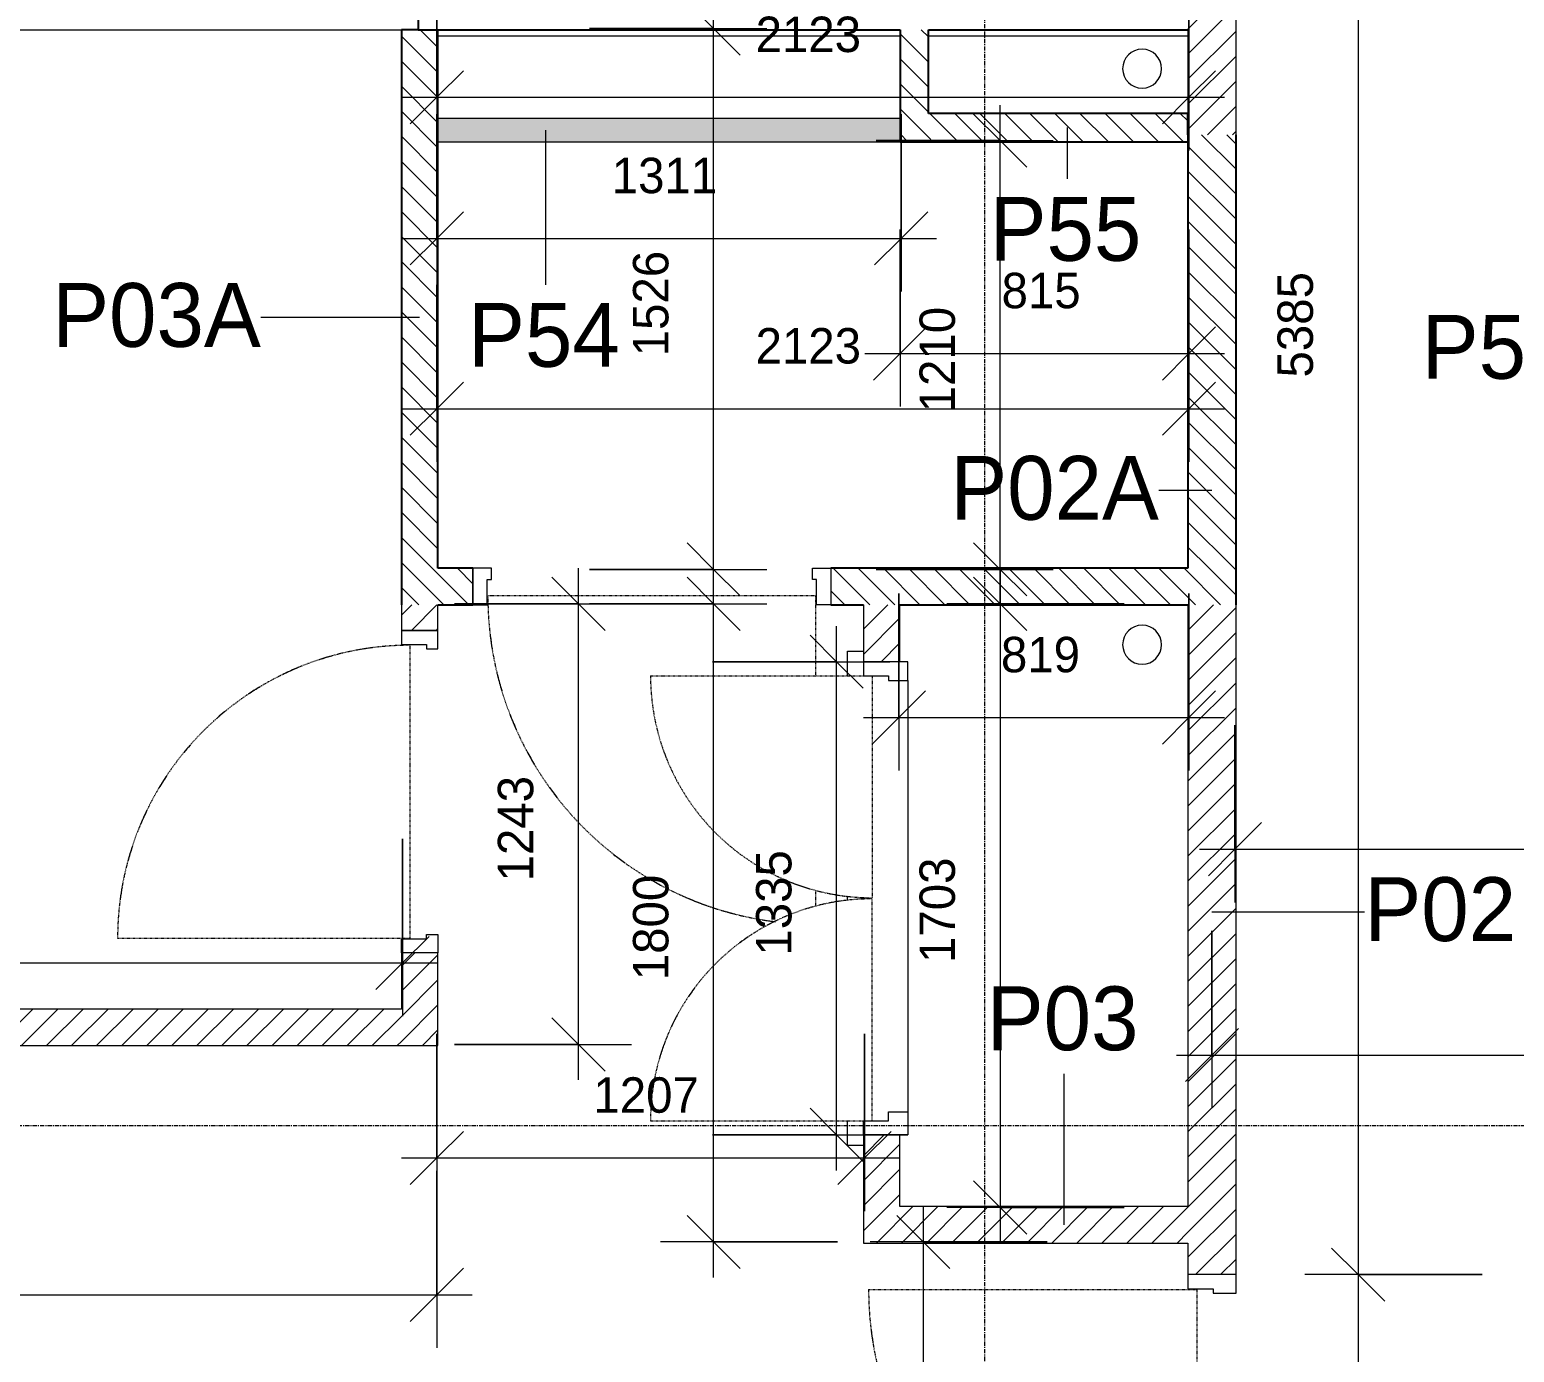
# Model space of a CAD drawing. Header units: millimetres. Extents: x 137829 to 196765, y -3018 to 487290.
# Drawn here: x 148748 to 152938, y 458986 to 462717 of the extents above; entities that cross this region are included whole.
import ezdxf

# ---------------------------------------------------------------- set-up
doc = ezdxf.new("R2010")
doc.units = ezdxf.units.MM
doc.linetypes.add('FCH_Dash 1_5mm', pattern=[3, 1.5, -1.5])
doc.linetypes.add('GridLine', pattern=[21, 12, -3, 3, -3])
for name, color, linetype, lineweight in [('A-ANNO-DIMS', 211, 'Continuous', 5), ('A-ANNO-DIMS-100', 211, 'Continuous', 5), ('A-DOOR', 31, 'Continuous', 15), ('A-DOOR-FRAM', 31, 'Continuous', 5), ('A-GENM', 13, 'Continuous', 15), ('A-WALL-IDEN', 211, 'Continuous', 15), ('A-WALL-PATT', 111, 'Continuous', 15), ('I-WALL', 2, 'Continuous', 15), ('S-GRID', 1, 'Continuous', 5)]:
    doc.layers.add(name, color=color, linetype=linetype, lineweight=lineweight)
doc.styles.add('Akkurat-Light_2', font='Akkurat-Light.ttf', dxfattribs={"height": 180})
doc.styles.add('Akkurat-Light_3', font='Akkurat-Light.ttf', dxfattribs={"height": 100})
doc.dimstyles.new('Diagonal_Cont_AkkuratLight_1_0mm', dxfattribs={"dimscale": 304.8, "dimtxt": 101.480158, "dimasz": 0.492126, "dimexe": 0.492126, "dimexo": 0.0625, "dimgap": 0.328084, "dimtad": 1, "dimdec": 0, "dimzin": 0, "dimdsep": 46, "dimtxsty": 'Akkurat-Light_3', "dimblk1": 'OBLIQUE', "dimblk2": 'OBLIQUE', "dimsah": 1, "dimcen": 0.09, "dimdle": 0.328084, "dimazin": 0, "dimtfac": 1, "dimtdec": 4, "dimtix": 1, "dimtmove": 0, "dimatfit": 3, "dimfxl": 1, "dimtvp": 1, "dimtolj": 1, "dimtzin": 0, "dimarcsym": 0})
doc.dimstyles.new('Diagonal_Cont_AkkuratLight_1_0mm_RED', dxfattribs={"dimscale": 304.8, "dimtxt": 101.480158, "dimasz": 0.492126, "dimexe": 0.492126, "dimexo": 0.0625, "dimgap": 0.328084, "dimtad": 1, "dimdec": 0, "dimzin": 0, "dimdsep": 46, "dimtxsty": 'Akkurat-Light_3', "dimblk1": 'OBLIQUE', "dimblk2": 'OBLIQUE', "dimsah": 1, "dimcen": 0.09, "dimdle": 0.328084, "dimazin": 0, "dimtfac": 1, "dimtdec": 4, "dimtix": 1, "dimtmove": 0, "dimatfit": 3, "dimfxl": 1, "dimtvp": 1, "dimtolj": 1, "dimtzin": 0, "dimarcsym": 0})
pattern_1 = [(135, (0, 0), (-35.355339, -35.355339), [])]
pattern_2 = [(45, (0, 0), (-35.355339, 35.355339), [])]

# ---------------------------------------------------------------- blocks, each defined once
blk = doc.blocks.new('FCH_DR_Ext_O__Dbl_Eq_Blank - DT_10 Type 04_1335x2110mm-15085934-12-30 - Typical Floor_Partition Types')
at = {"layer": 'A-DOOR'}
for p, q in [((-667.5, 73.5), (-667.5, -51.5)), ((667.5, -51.5), (667.5, 73.5))]:
    blk.add_line(p, q, dxfattribs=at)
at = {"layer": 'A-DOOR', "lineweight": 5}
for p, q in [((-614.5, 73.5), (602.5, 73.5)), ((-697.5, -96.5), (-697.5, -51.5)), ((-3.1, -51.5), (3.1, -51.5)), ((697.5, -51.5), (697.5, -96.5)), ((-627.5, -96.5), (-697.5, -96.5)), ((6.1, -96.5), (-6.1, -96.5)), ((697.5, -96.5), (627.5, -96.5))]:
    blk.add_line(p, q, dxfattribs=at)
at = {"layer": 'A-DOOR', "linetype": 'FCH_Dash 1_5mm', "lineweight": 5}
for p, q in [((-627.5, -26.5), (-1.5, -26.5)), ((627.5, -26.5), (1.5, -26.5)), ((-627.5, -652.5), (-627.5, -51.5)), ((627.5, -652.5), (627.5, -51.5))]:
    blk.add_line(p, q, dxfattribs=at)
for centre, start, end in [((-627.5, -26.5), 270, 0), ((627.5, -26.5), 180, 270)]:
    blk.add_arc(centre, 626, start, end, dxfattribs=at)
at = {"layer": 'A-DOOR', "lineweight": 5}
for centre, start, end in [((-627.5, -26.5), 348.9984, 351.6686), ((627.5, -26.5), 188.3314, 191.0016), ((627.5, -26.5), 205.9664, 208.2884), ((627.5, -26.5), 213.9984, 216.6686), ((627.5, -26.5), 233.3314, 236.0016), ((627.5, -26.5), 241.7116, 244.8025), ((627.5, -26.5), 250.1975, 253.2884), ((627.5, -26.5), 258.9984, 261.6686)]:
    blk.add_arc(centre, 626, start, end, dxfattribs=at)
at = {"layer": 'A-DOOR-FRAM'}
for p, q in [((-667.5, 73.5), (-667.5, -51.5)), ((-659.5, 73.5), (-667.5, 73.5)), ((-614.5, 73.5), (-659.5, 73.5)), ((-614.5, 19.5), (-614.5, 73.5)), ((602.5, 73.5), (659.5, 73.5)), ((602.5, 19.5), (602.5, 73.5)), ((659.5, 73.5), (667.5, 73.5)), ((667.5, 73.5), (667.5, -51.5)), ((-627.5, 19.5), (-614.5, 19.5)), ((-627.5, -51.5), (-627.5, 19.5)), ((627.5, 19.5), (602.5, 19.5)), ((627.5, -51.5), (627.5, 19.5)), ((-667.5, -51.5), (-659.5, -51.5)), ((-659.5, -51.5), (-627.5, -51.5)), ((659.5, -51.5), (627.5, -51.5)), ((667.5, -51.5), (659.5, -51.5))]:
    blk.add_line(p, q, dxfattribs=at)
blk = doc.blocks.new('FCH_DR_Int_Sgl_Blank - DT_01 910 x 2110mm-10477668-12-30 - Typical Floor_Partition Types')
at = {"layer": 'A-DOOR'}
for p, q in [((-455, -51.5), (-455, 51.5)), ((455, 51.5), (455, -51.5))]:
    blk.add_line(p, q, dxfattribs=at)
at = {"layer": 'A-DOOR', "linetype": 'FCH_Dash 1_5mm', "lineweight": 5}
for p, q in [((413, -26.5), (-413, -26.5)), ((413, -852.5), (413, -26.5))]:
    blk.add_line(p, q, dxfattribs=at)
blk.add_arc((413, -26.5), 826, 180, 270, dxfattribs=at)
at = {"layer": 'A-DOOR', "lineweight": 5}
for start, end in [(187.614, 190.0711), (195.2602, 198.1277), (202.97, 205.8962), (210.8376, 213.5682), (219.335, 221.196), (228.804, 230.665), (236.4318, 239.1624), (244.1038, 247.03), (251.8723, 254.7398), (259.9289, 262.386)]:
    blk.add_arc((413, -26.5), 826, start, end, dxfattribs=at)
at = {"layer": 'A-DOOR-FRAM'}
for p, q in [((-455, 51.5), (-455, -51.5)), ((-403, 51.5), (-455, 51.5)), ((-403, 51.5), (-447, 51.5)), ((-403, 19.5), (-403, 51.5)), ((403, 51.5), (447, 51.5)), ((403, 19.5), (403, 51.5)), ((403, 51.5), (455, 51.5)), ((455, 51.5), (455, -51.5)), ((-415, 19.5), (-403, 19.5)), ((-415, -51.5), (-415, 19.5)), ((415, 19.5), (403, 19.5)), ((415, -51.5), (415, 19.5)), ((-455, -51.5), (-415, -51.5)), ((-447, -51.5), (-415, -51.5)), ((447, -51.5), (415, -51.5)), ((455, -51.5), (415, -51.5))]:
    blk.add_line(p, q, dxfattribs=at)
blk = doc.blocks.new('FCH_DR_Int_Sgl_Blank - DT_09 1010x2110mm-10477669-12-30 - Typical Floor_Partition Types')
at = {"layer": 'A-DOOR'}
for p, q in [((-505, -51.5), (-505, 51.5)), ((505, 51.5), (505, -51.5))]:
    blk.add_line(p, q, dxfattribs=at)
at = {"layer": 'A-DOOR', "linetype": 'FCH_Dash 1_5mm', "lineweight": 5}
for p, q in [((463, -26.5), (-463, -26.5)), ((463, -251.9), (463, -26.5)), ((463, -901.7), (463, -857.1))]:
    blk.add_line(p, q, dxfattribs=at)
blk.add_arc((463, -26.5), 926, 180, 262.9443, dxfattribs=at)
at = {"layer": 'A-DOOR', "lineweight": 5}
for start, end in [(187.012, 189.2865), (194.0461, 196.7156), (201.1208, 203.8792), (208.2844, 210.9539), (215.7135, 217.988), (232.012, 234.2865), (239.0461, 241.7156), (246.1208, 248.8792), (253.2844, 255.9539), (260.7135, 262.9392)]:
    blk.add_arc((463, -26.5), 926, start, end, dxfattribs=at)
at = {"layer": 'A-DOOR-FRAM'}
for p, q in [((-505, 51.5), (-505, -51.5)), ((-453, 51.5), (-505, 51.5)), ((-453, 51.5), (-497, 51.5)), ((-453, 19.5), (-453, 51.5)), ((453, 51.5), (497, 51.5)), ((453, 19.5), (453, 51.5)), ((453, 51.5), (505, 51.5)), ((505, 51.5), (505, -51.5)), ((-465, 19.5), (-453, 19.5)), ((-465, -51.5), (-465, 19.5)), ((465, 19.5), (453, 19.5)), ((465, -51.5), (465, 19.5)), ((-505, -51.5), (-465, -51.5)), ((-497, -51.5), (-465, -51.5)), ((497, -51.5), (465, -51.5)), ((505, -51.5), (465, -51.5))]:
    blk.add_line(p, q, dxfattribs=at)
blk = doc.blocks.new('FCH_GM_CircularStack_Straight - SVP_110mm-5376978-12-30 - Typical Floor_Partition Types')
at = {"layer": 'A-GENM', "lineweight": 5}
for start, end in [(360, 180), (180, 360)]:
    blk.add_arc((0, 0), 55, start, end, dxfattribs=at)
blk = doc.blocks.new('FCH_GM_CircularStack_Straight - WVP_110mm-5377001-12-30 - Typical Floor_Partition Types')
at = {"layer": 'A-GENM', "lineweight": 5}
for start, end in [(360, 180), (180, 360)]:
    blk.add_arc((0, 0), 55, start, end, dxfattribs=at)
blk = doc.blocks.new('Basic Wall _ FCH_WA_Int_P01A - ___-4981185-12-30 - Typical Floor_Partition Types')
at = {"layer": 'I-WALL'}
for p, q in [((151204.2, 462699.2), (149899.7, 462699.2)), ((152016.2, 462699.2), (151284.2, 462699.2))]:
    blk.add_line(p, q, dxfattribs=at)
blk = doc.blocks.new('FCH_DR_Int_Sgl_Blank - DT_02 1010x2110mm FD30S-14091394-12-30 - Typical Floor_Partition Types')
at = {"layer": 'A-DOOR', "linetype": 'FCH_Dash 1_5mm', "lineweight": 5}
for p, q in [((463, 969), (463, 43)), ((463, 43), (-463, 43))]:
    blk.add_line(p, q, dxfattribs=at)
at = {"layer": 'A-DOOR'}
for p, q in [((-505, 68), (-505, -68)), ((505, -68), (505, 68))]:
    blk.add_line(p, q, dxfattribs=at)
at = {"layer": 'A-DOOR', "linetype": 'FCH_Dash 1_5mm', "lineweight": 5}
blk.add_arc((463, 43), 926, 90, 180, dxfattribs=at)
at = {"layer": 'A-DOOR', "lineweight": 5}
for start, end in [(104.0461, 106.7156), (97.012, 99.2865), (111.1208, 113.8792), (118.2844, 120.9539), (125.7135, 127.988), (142.012, 144.2865), (149.0461, 151.7156), (156.1208, 158.8792), (163.2844, 165.9539), (170.7135, 172.988)]:
    blk.add_arc((463, 43), 926, start, end, dxfattribs=at)
at = {"layer": 'A-DOOR-FRAM'}
for p, q in [((-505, 68), (-465, 68)), ((-505, -68), (-505, 68)), ((-497, 68), (-465, 68)), ((-465, 68), (-465, -3)), ((465, 68), (465, -3)), ((497, 68), (465, 68)), ((505, 68), (465, 68)), ((505, -68), (505, 68)), ((-465, -3), (-453, -3)), ((-453, -3), (-453, -68)), ((453, -3), (453, -68)), ((465, -3), (453, -3)), ((-453, -68), (-505, -68)), ((-453, -68), (-497, -68)), ((453, -68), (497, -68)), ((453, -68), (505, -68))]:
    blk.add_line(p, q, dxfattribs=at)
blk = doc.blocks.new('DIMBLOCK15-12-30 - Typical Floor_Partition Types')
at = {"layer": 'A-ANNO-DIMS-100'}
for p, q in [((152084.2, 460174.7), (152084.2, 459674.7)), ((152084.2, 459824.7), (152084.2, 460174.7)), ((154417.2, 460174.7), (154417.2, 459674.7)), ((154417.2, 459824.7), (154417.2, 460174.7)), ((151984.2, 459824.7), (154517.2, 459824.7))]:
    blk.add_line(p, q, dxfattribs=at)
at = {"layer": 'A-ANNO-DIMS-100', "lineweight": 18}
for p, q in [((152084.2, 459824.7), (152159.2, 459899.7)), ((154417.2, 459824.7), (154492.2, 459899.7)), ((152084.2, 459824.7), (152009.2, 459749.7)), ((154417.2, 459824.7), (154342.2, 459749.7))]:
    blk.add_line(p, q, dxfattribs=at)
at = {"layer": 'A-ANNO-DIMS-100', "color": 0, "insert": (153089.1, 460052.2), "char_height": 100, "width": 388.033, "attachment_point": 1, "line_spacing_factor": 1.032002, "style": 'Akkurat-Light_3'}
blk.add_mtext('2333', dxfattribs=at)
blk = doc.blocks.new('_Oblique')
at = {"color": 0, "linetype": 'ByBlock', "lineweight": -2}
blk.add_line((-0.5, -0.5), (0.5, 0.5), dxfattribs=at)
blk = doc.blocks.new('DIMBLOCK66-12-30 - Typical Floor_Partition Types')
at = {"layer": 'A-ANNO-DIMS-100'}
for p, q in [((145189.2, 460434.3), (145189.2, 459934.3)), ((145189.2, 460084.3), (145189.2, 460434.3)), ((149799.7, 460434.3), (149799.7, 459934.3)), ((149799.7, 460084.3), (149799.7, 460434.3)), ((145089.2, 460084.3), (149899.7, 460084.3))]:
    blk.add_line(p, q, dxfattribs=at)
at = {"layer": 'A-ANNO-DIMS-100', "lineweight": 18}
for p, q in [((145189.2, 460084.3), (145264.2, 460159.3)), ((149799.7, 460084.3), (149874.7, 460159.3)), ((145189.2, 460084.3), (145114.2, 460009.3)), ((149799.7, 460084.3), (149724.7, 460009.3))]:
    blk.add_line(p, q, dxfattribs=at)
at = {"layer": 'A-ANNO-DIMS-100', "color": 0, "insert": (147332.8, 460311.8), "char_height": 100, "width": 388.033, "attachment_point": 1, "line_spacing_factor": 1.032002, "style": 'Akkurat-Light_3'}
blk.add_mtext('4611', dxfattribs=at)
blk = doc.blocks.new('DIMBLOCK67-12-30 - Typical Floor_Partition Types')
at = {"layer": 'A-ANNO-DIMS-100'}
for p, q in [((151486.4, 461197.7), (151486.4, 459294.3)), ((151836.4, 461097.7), (151336.4, 461097.7)), ((151486.4, 461097.7), (151836.4, 461097.7)), ((151836.4, 459394.3), (151336.4, 459394.3)), ((151486.4, 459394.3), (151836.4, 459394.3))]:
    blk.add_line(p, q, dxfattribs=at)
at = {"layer": 'A-ANNO-DIMS-100', "lineweight": 18}
for p, q in [((151486.4, 461097.7), (151411.4, 461172.7)), ((151486.4, 461097.7), (151561.4, 461022.7)), ((151486.4, 459394.3), (151411.4, 459469.3)), ((151486.4, 459394.3), (151561.4, 459319.3))]:
    blk.add_line(p, q, dxfattribs=at)
at = {"layer": 'A-ANNO-DIMS-100', "color": 0, "insert": (151258.9, 460084.3), "char_height": 100, "width": 388.033, "attachment_point": 1, "rotation": 90, "line_spacing_factor": 1.032002, "style": 'Akkurat-Light_3'}
blk.add_mtext('1703', dxfattribs=at)
blk = doc.blocks.new('DIMBLOCK68-12-30 - Typical Floor_Partition Types')
at = {"layer": 'A-ANNO-DIMS-100'}
for p, q in [((151200.7, 461126.9), (151200.7, 460626.9)), ((151200.7, 460776.9), (151200.7, 461126.9)), ((152019.2, 461126.9), (152019.2, 460626.9)), ((152019.2, 460776.9), (152019.2, 461126.9)), ((151100.7, 460776.9), (152119.2, 460776.9))]:
    blk.add_line(p, q, dxfattribs=at)
at = {"layer": 'A-ANNO-DIMS-100', "lineweight": 18}
for p, q in [((151200.7, 460776.9), (151275.7, 460851.9)), ((152019.2, 460776.9), (152094.2, 460851.9)), ((151200.7, 460776.9), (151125.7, 460701.9)), ((152019.2, 460776.9), (151944.2, 460701.9))]:
    blk.add_line(p, q, dxfattribs=at)
at = {"layer": 'A-ANNO-DIMS-100', "color": 0, "insert": (151488.7, 461004.4), "char_height": 100, "width": 291.024, "attachment_point": 1, "line_spacing_factor": 1.032002, "style": 'Akkurat-Light_3'}
blk.add_mtext('819', dxfattribs=at)
blk = doc.blocks.new('DIMBLOCK69-12-30 - Typical Floor_Partition Types')
at = {"layer": 'A-ANNO-DIMS-100'}
for p, q in [((149896.7, 459884.3), (149896.7, 459384.3)), ((149896.7, 459534.3), (149896.7, 459884.3)), ((151103.7, 459884.3), (151103.7, 459384.3)), ((151103.7, 459534.3), (151103.7, 459884.3)), ((149796.7, 459534.3), (151203.7, 459534.3))]:
    blk.add_line(p, q, dxfattribs=at)
at = {"layer": 'A-ANNO-DIMS-100', "lineweight": 18}
for p, q in [((149896.7, 459534.3), (149971.7, 459609.3)), ((151103.7, 459534.3), (151178.7, 459609.3)), ((149896.7, 459534.3), (149821.7, 459459.3)), ((151103.7, 459534.3), (151028.7, 459459.3))]:
    blk.add_line(p, q, dxfattribs=at)
at = {"layer": 'A-ANNO-DIMS-100', "color": 0, "insert": (150338.6, 459761.8), "char_height": 100, "width": 388.033, "attachment_point": 1, "line_spacing_factor": 1.032002, "style": 'Akkurat-Light_3'}
blk.add_mtext('1207', dxfattribs=at)
blk = doc.blocks.new('DIMBLOCK70-12-30 - Typical Floor_Partition Types')
at = {"layer": 'A-ANNO-DIMS-100'}
for p, q in [((149896.7, 461997.9), (149896.7, 461497.9)), ((149896.7, 461647.9), (149896.7, 461997.9)), ((152019.2, 461997.9), (152019.2, 461497.9)), ((152019.2, 461647.9), (152019.2, 461997.9)), ((149796.7, 461647.9), (152119.2, 461647.9))]:
    blk.add_line(p, q, dxfattribs=at)
at = {"layer": 'A-ANNO-DIMS-100', "lineweight": 18}
for p, q in [((149896.7, 461647.9), (149971.7, 461722.9)), ((152019.2, 461647.9), (152094.2, 461722.9)), ((149896.7, 461647.9), (149821.7, 461572.9)), ((152019.2, 461647.9), (151944.2, 461572.9))]:
    blk.add_line(p, q, dxfattribs=at)
at = {"layer": 'A-ANNO-DIMS-100', "color": 0, "insert": (150796.3, 461875.5), "char_height": 100, "width": 388.033, "attachment_point": 1, "line_spacing_factor": 1.032002, "style": 'Akkurat-Light_3'}
blk.add_mtext('2123', dxfattribs=at)
blk = doc.blocks.new('DIMBLOCK71-12-30 - Typical Floor_Partition Types')
at = {"layer": 'A-ANNO-DIMS-100'}
for p, q in [((150677.7, 461094.7), (150677.7, 462820.2)), ((150327.7, 462720.2), (150827.7, 462720.2)), ((150677.7, 462720.2), (150327.7, 462720.2)), ((150327.7, 461194.7), (150827.7, 461194.7)), ((150677.7, 461194.7), (150327.7, 461194.7))]:
    blk.add_line(p, q, dxfattribs=at)
at = {"layer": 'A-ANNO-DIMS-100', "lineweight": 18}
for p, q in [((150677.7, 462720.2), (150602.7, 462795.2)), ((150677.7, 462720.2), (150752.7, 462645.2)), ((150677.7, 461194.7), (150602.7, 461269.7)), ((150677.7, 461194.7), (150752.7, 461119.7))]:
    blk.add_line(p, q, dxfattribs=at)
at = {"layer": 'A-ANNO-DIMS-100', "color": 0, "insert": (150450.2, 461795.8), "char_height": 100, "width": 388.033, "attachment_point": 1, "rotation": 90, "line_spacing_factor": 1.032002, "style": 'Akkurat-Light_3'}
blk.add_mtext('1526', dxfattribs=at)
blk = doc.blocks.new('DIMBLOCK74-12-30 - Typical Floor_Partition Types')
at = {"layer": 'A-ANNO-DIMS-100'}
for p, q in [((150296.3, 459754.4), (150296.3, 461197.7)), ((149946.3, 461097.7), (150446.3, 461097.7)), ((150296.3, 461097.7), (149946.3, 461097.7)), ((149946.3, 459854.4), (150446.3, 459854.4)), ((150296.3, 459854.4), (149946.3, 459854.4))]:
    blk.add_line(p, q, dxfattribs=at)
at = {"layer": 'A-ANNO-DIMS-100', "lineweight": 18}
for p, q in [((150296.3, 461097.7), (150221.3, 461172.7)), ((150296.3, 461097.7), (150371.3, 461022.7)), ((150296.3, 459854.4), (150221.3, 459929.4)), ((150296.3, 459854.4), (150371.3, 459779.4))]:
    blk.add_line(p, q, dxfattribs=at)
at = {"layer": 'A-ANNO-DIMS-100', "color": 0, "insert": (150068.8, 460314.4), "char_height": 100, "width": 388.033, "attachment_point": 1, "rotation": 90, "line_spacing_factor": 1.032002, "style": 'Akkurat-Light_3'}
blk.add_mtext('1243', dxfattribs=at)
blk = doc.blocks.new('DIMBLOCK160-12-30 - Typical Floor_Partition Types')
at = {"layer": 'A-ANNO-DIMS-100'}
for p, q in [((152149.2, 460755.3), (152149.2, 460255.3)), ((152149.2, 460405.3), (152149.2, 460755.3)), ((160360.2, 460755.3), (160360.2, 460255.3)), ((160360.2, 460405.3), (160360.2, 460755.3)), ((152049.2, 460405.3), (160460.2, 460405.3))]:
    blk.add_line(p, q, dxfattribs=at)
at = {"layer": 'A-ANNO-DIMS-100', "lineweight": 18}
for p, q in [((152149.2, 460405.3), (152224.2, 460480.3)), ((160360.2, 460405.3), (160435.2, 460480.3)), ((152149.2, 460405.3), (152074.2, 460330.3)), ((160360.2, 460405.3), (160285.2, 460330.3))]:
    blk.add_line(p, q, dxfattribs=at)
at = {"layer": 'A-ANNO-DIMS-100', "color": 0, "insert": (156093.1, 460632.8), "char_height": 100, "width": 388.033, "attachment_point": 1, "line_spacing_factor": 1.032002, "style": 'Akkurat-Light_3'}
blk.add_mtext('8211', dxfattribs=at)
blk = doc.blocks.new('DIMBLOCK204-12-30 - Typical Floor_Partition Types')
at = {"layer": 'A-ANNO-DIMS-100', "lineweight": 18}
for p, q in [((152496.7, 464590.1), (152421.7, 464665.1)), ((152496.7, 464590.1), (152571.7, 464515.1)), ((152496.7, 459205.2), (152421.7, 459280.2)), ((152496.7, 459205.2), (152571.7, 459130.2))]:
    blk.add_line(p, q, dxfattribs=at)
at = {"layer": 'A-ANNO-DIMS-100'}
for p, q in [((152846.7, 464590.1), (152346.7, 464590.1)), ((152496.7, 464590.1), (152496.7, 459205.2)), ((152496.7, 464590.1), (152846.7, 464590.1)), ((152846.7, 459205.2), (152346.7, 459205.2)), ((152496.7, 459205.2), (152846.7, 459205.2))]:
    blk.add_line(p, q, dxfattribs=at)
at = {"layer": 'A-ANNO-DIMS-100', "color": 0, "insert": (152269.2, 461736), "char_height": 100, "width": 388.033, "attachment_point": 1, "rotation": 90, "line_spacing_factor": 1.032002, "style": 'Akkurat-Light_3'}
blk.add_mtext('5385', dxfattribs=at)
blk = doc.blocks.new('DIMBLOCK205-12-30 - Typical Floor_Partition Types')
at = {"layer": 'A-ANNO-DIMS-100', "lineweight": 18}
for p, q in [((152496.7, 459205.2), (152421.7, 459280.2)), ((152496.7, 459205.2), (152571.7, 459130.2)), ((152496.7, 458195.2), (152421.7, 458270.2)), ((152496.7, 458195.2), (152571.7, 458120.2))]:
    blk.add_line(p, q, dxfattribs=at)
at = {"layer": 'A-ANNO-DIMS-100'}
for p, q in [((152846.7, 459205.2), (152346.7, 459205.2)), ((152496.7, 459205.2), (152496.7, 458195.2)), ((152496.7, 459205.2), (152846.7, 459205.2)), ((152846.7, 458195.2), (152346.7, 458195.2)), ((152496.7, 458195.2), (152846.7, 458195.2))]:
    blk.add_line(p, q, dxfattribs=at)
at = {"layer": 'A-ANNO-DIMS-100', "color": 0, "insert": (152269.2, 458538.5), "char_height": 100, "width": 388.033, "attachment_point": 1, "rotation": 90, "line_spacing_factor": 1.032002, "style": 'Akkurat-Light_3'}
blk.add_mtext('1010', dxfattribs=at)
blk = doc.blocks.new('DIMBLOCK232-12-30 - Typical Floor_Partition Types')
at = {"layer": 'A-ANNO-DIMS-100'}
for p, q in [((149896.7, 462478.5), (149896.7, 461978.5)), ((149896.7, 462128.5), (149896.7, 462478.5)), ((151207.2, 462478.5), (151207.2, 461978.5)), ((151207.2, 462128.5), (151207.2, 462478.5)), ((149796.7, 462128.5), (151307.2, 462128.5))]:
    blk.add_line(p, q, dxfattribs=at)
at = {"layer": 'A-ANNO-DIMS-100', "lineweight": 18}
for p, q in [((149896.7, 462128.5), (149971.7, 462203.5)), ((151207.2, 462128.5), (151282.2, 462203.5)), ((149896.7, 462128.5), (149821.7, 462053.5)), ((151207.2, 462128.5), (151132.2, 462053.5))]:
    blk.add_line(p, q, dxfattribs=at)
at = {"layer": 'A-ANNO-DIMS-100', "color": 0, "insert": (150390.3, 462356), "char_height": 100, "width": 388.033, "attachment_point": 1, "line_spacing_factor": 1.032002, "style": 'Akkurat-Light_3'}
blk.add_mtext('1311', dxfattribs=at)
blk = doc.blocks.new('DIMBLOCK233-12-30 - Typical Floor_Partition Types')
at = {"layer": 'A-ANNO-DIMS-100'}
for p, q in [((151486.4, 461094.7), (151486.4, 462504.2)), ((151136.4, 462404.2), (151636.4, 462404.2)), ((151486.4, 462404.2), (151136.4, 462404.2)), ((151136.4, 461194.7), (151636.4, 461194.7)), ((151486.4, 461194.7), (151136.4, 461194.7))]:
    blk.add_line(p, q, dxfattribs=at)
at = {"layer": 'A-ANNO-DIMS-100', "lineweight": 18}
for p, q in [((151486.4, 462404.2), (151411.4, 462479.2)), ((151486.4, 462404.2), (151561.4, 462329.2)), ((151486.4, 461194.7), (151411.4, 461269.7)), ((151486.4, 461194.7), (151561.4, 461119.7))]:
    blk.add_line(p, q, dxfattribs=at)
at = {"layer": 'A-ANNO-DIMS-100', "color": 0, "insert": (151258.9, 461637.8), "char_height": 100, "width": 388.033, "attachment_point": 1, "rotation": 90, "line_spacing_factor": 1.032002, "style": 'Akkurat-Light_3'}
blk.add_mtext('1210', dxfattribs=at)
blk = doc.blocks.new('DIMBLOCK258-12-30 - Typical Floor_Partition Types')
at = {"layer": 'A-ANNO-DIMS-100'}
for p, q in [((151269.5, 459397.3), (151269.5, 456722.2)), ((151619.5, 459297.3), (151119.5, 459297.3)), ((151269.5, 459297.3), (151619.5, 459297.3)), ((151619.5, 456822.2), (151119.5, 456822.2)), ((151269.5, 456822.2), (151619.5, 456822.2))]:
    blk.add_line(p, q, dxfattribs=at)
at = {"layer": 'A-ANNO-DIMS-100', "lineweight": 18}
for p, q in [((151269.5, 459297.3), (151194.5, 459372.3)), ((151269.5, 459297.3), (151344.5, 459222.3)), ((151269.5, 456822.2), (151194.5, 456897.2)), ((151269.5, 456822.2), (151344.5, 456747.2))]:
    blk.add_line(p, q, dxfattribs=at)
at = {"layer": 'A-ANNO-DIMS-100', "color": 0, "insert": (151042, 457898.1), "char_height": 100, "width": 388.033, "attachment_point": 1, "rotation": 90, "line_spacing_factor": 1.032002, "style": 'Akkurat-Light_3'}
blk.add_mtext('2475', dxfattribs=at)
blk = doc.blocks.new('DIMBLOCK259-12-30 - Typical Floor_Partition Types')
at = {"layer": 'A-ANNO-DIMS-100'}
for p, q in [((150677.7, 459197.3), (150677.7, 461197.7)), ((150327.7, 461097.7), (150827.7, 461097.7)), ((150677.7, 461097.7), (150327.7, 461097.7)), ((151027.7, 459297.3), (150527.7, 459297.3)), ((150677.7, 459297.3), (151027.7, 459297.3))]:
    blk.add_line(p, q, dxfattribs=at)
at = {"layer": 'A-ANNO-DIMS-100', "lineweight": 18}
for p, q in [((150677.7, 461097.7), (150602.7, 461172.7)), ((150677.7, 461097.7), (150752.7, 461022.7)), ((150677.7, 459297.3), (150602.7, 459372.3)), ((150677.7, 459297.3), (150752.7, 459222.3))]:
    blk.add_line(p, q, dxfattribs=at)
at = {"layer": 'A-ANNO-DIMS-100', "color": 0, "insert": (150450.2, 460035.8), "char_height": 100, "width": 388.033, "attachment_point": 1, "rotation": 90, "line_spacing_factor": 1.032002, "style": 'Akkurat-Light_3'}
blk.add_mtext('1800', dxfattribs=at)
blk = doc.blocks.new('DIMBLOCK260-12-30 - Typical Floor_Partition Types')
at = {"layer": 'A-ANNO-DIMS-100'}
for p, q in [((145189.2, 459498.3), (145189.2, 458998.3)), ((145189.2, 459148.3), (145189.2, 459498.3)), ((149896.7, 459498.3), (149896.7, 458998.3)), ((149896.7, 459148.3), (149896.7, 459498.3)), ((145089.2, 459148.3), (149996.7, 459148.3))]:
    blk.add_line(p, q, dxfattribs=at)
at = {"layer": 'A-ANNO-DIMS-100', "lineweight": 18}
for p, q in [((145189.2, 459148.3), (145264.2, 459223.3)), ((149896.7, 459148.3), (149971.7, 459223.3)), ((145189.2, 459148.3), (145114.2, 459073.3)), ((149896.7, 459148.3), (149821.7, 459073.3))]:
    blk.add_line(p, q, dxfattribs=at)
at = {"layer": 'A-ANNO-DIMS-100', "color": 0, "insert": (147381.3, 459375.8), "char_height": 100, "width": 388.033, "attachment_point": 1, "line_spacing_factor": 1.032002, "style": 'Akkurat-Light_3'}
blk.add_mtext('4708', dxfattribs=at)
blk = doc.blocks.new('DIMBLOCK266-12-30 - Typical Floor_Partition Types')
at = {"layer": 'A-ANNO-DIMS-100'}
for p, q in [((149896.7, 462876.6), (149896.7, 462376.6)), ((149896.7, 462526.6), (149896.7, 462876.6)), ((152019.2, 462876.6), (152019.2, 462376.6)), ((152019.2, 462526.6), (152019.2, 462876.6)), ((149796.7, 462526.6), (152119.2, 462526.6))]:
    blk.add_line(p, q, dxfattribs=at)
at = {"layer": 'A-ANNO-DIMS-100', "lineweight": 18}
for p, q in [((149896.7, 462526.6), (149971.7, 462601.6)), ((152019.2, 462526.6), (152094.2, 462601.6)), ((149896.7, 462526.6), (149821.7, 462451.6)), ((152019.2, 462526.6), (151944.2, 462451.6))]:
    blk.add_line(p, q, dxfattribs=at)
at = {"layer": 'A-ANNO-DIMS-100', "color": 0, "insert": (150796.3, 462754.1), "char_height": 100, "width": 388.033, "attachment_point": 1, "line_spacing_factor": 1.032002, "style": 'Akkurat-Light_3'}
blk.add_mtext('2123', dxfattribs=at)
blk = doc.blocks.new('DIMBLOCK272-12-30 - Typical Floor_Partition Types')
at = {"layer": 'A-ANNO-DIMS-100'}
for p, q in [((151204.2, 462153.8), (151204.2, 461653.8)), ((151204.2, 461803.8), (151204.2, 462153.8)), ((152019.2, 462153.8), (152019.2, 461653.8)), ((152019.2, 461803.8), (152019.2, 462153.8)), ((151104.2, 461803.8), (152119.2, 461803.8))]:
    blk.add_line(p, q, dxfattribs=at)
at = {"layer": 'A-ANNO-DIMS-100', "lineweight": 18}
for p, q in [((151204.2, 461803.8), (151279.2, 461878.8)), ((152019.2, 461803.8), (152094.2, 461878.8)), ((151204.2, 461803.8), (151129.2, 461728.8)), ((152019.2, 461803.8), (151944.2, 461728.8))]:
    blk.add_line(p, q, dxfattribs=at)
at = {"layer": 'A-ANNO-DIMS-100', "color": 0, "insert": (151490.5, 462031.4), "char_height": 100, "width": 291.024, "attachment_point": 1, "line_spacing_factor": 1.032002, "style": 'Akkurat-Light_3'}
blk.add_mtext('815', dxfattribs=at)
blk = doc.blocks.new('DIMBLOCK287-12-30 - Typical Floor_Partition Types')
at = {"layer": 'A-ANNO-DIMS-100'}
for p, q in [((151025, 459499.3), (151025, 461034.3)), ((150675, 460934.3), (151175, 460934.3)), ((151025, 460934.3), (150675, 460934.3)), ((150675, 459599.3), (151175, 459599.3)), ((151025, 459599.3), (150675, 459599.3))]:
    blk.add_line(p, q, dxfattribs=at)
at = {"layer": 'A-ANNO-DIMS-100', "lineweight": 18}
for p, q in [((151025, 460934.3), (150950, 461009.3)), ((151025, 460934.3), (151100, 460859.3)), ((151025, 459599.3), (150950, 459674.3)), ((151025, 459599.3), (151100, 459524.3))]:
    blk.add_line(p, q, dxfattribs=at)
at = {"layer": 'A-ANNO-DIMS-100', "color": 0, "insert": (150797.4, 460105.1), "char_height": 100, "width": 388.033, "attachment_point": 1, "rotation": 90, "line_spacing_factor": 1.032002, "style": 'Akkurat-Light_3'}
blk.add_mtext('1335', dxfattribs=at)

msp = doc.modelspace()

# ---------------------------------------------------------------- hatches: boundary and pattern name
at = {"layer": 'A-WALL-PATT', "lineweight": 5}
h = msp.add_hatch(dxfattribs=at)
h.set_pattern_fill('FP_14', color=6, style=0, pattern_type=2)
h.set_pattern_definition(pattern_2)
h.paths.add_polyline_path([(152152.2, 462420.7), (152152.2, 463205.2), (152016.2, 463205.2), (152016.2, 462420.7), (152105.8, 462420.7)], flags=0)
h = msp.add_hatch(dxfattribs=at)
h.set_pattern_fill('FP_15', color=92, style=0, pattern_type=2)
h.set_pattern_definition(pattern_1)
h.paths.add_polyline_path([(149899.7, 461094.7), (149899.7, 462717.2), (149796.7, 462717.2), (149796.7, 461094.7)], flags=0)
h = msp.add_hatch(dxfattribs=at)
h.set_pattern_fill('FP_15', style=0, pattern_type=2)
h.set_pattern_definition(pattern_1)
h.paths.add_polyline_path([(151284.2, 462401.2), (151284.2, 462717.2), (151204.2, 462717.2), (151204.2, 462401.2)], flags=0)
h = msp.add_hatch(dxfattribs=at)
h.set_pattern_fill('FP_15', style=0, pattern_type=2)
h.set_pattern_definition(pattern_1)
h.paths.add_polyline_path([(152016.2, 462401.2), (152016.2, 462481.2), (151284.2, 462481.2), (151284.2, 462401.2)], flags=0)
h = msp.add_hatch(dxfattribs=at)
h.set_pattern_fill('FP_15', color=6, style=0, pattern_type=2)
h.set_pattern_definition(pattern_1)
h.paths.add_polyline_path([(152152.2, 461197.7), (152152.2, 462420.7), (152016.2, 462420.7), (152016.2, 461197.7), (152105.8, 461197.7)], flags=0)
h = msp.add_hatch(dxfattribs=at)
h.set_pattern_fill('FP_15', color=92, style=0, pattern_type=2)
h.set_pattern_definition(pattern_1)
h.paths.add_polyline_path([(152152.2, 461094.7), (152152.2, 461197.7), (151008.6, 461197.7), (151008.6, 461094.7), (152105.8, 461094.7)], flags=0)
h.paths.add_polyline_path([(149899.7, 461094.7), (149998.6, 461094.7), (149998.6, 461197.7), (149899.7, 461197.7), (149899.7, 461165.7)], flags=0)
h = msp.add_hatch(dxfattribs=at)
h.set_pattern_fill('FP_14', color=92, style=0, pattern_type=2)
h.set_pattern_definition(pattern_2)
h.paths.add_polyline_path([(149899.7, 459851.4), (149899.7, 460112.6), (149796.7, 460112.6), (149796.7, 459851.4)], flags=0)
h.paths.add_polyline_path([(149867.7, 461022.6), (149899.7, 461022.6), (149899.7, 461094.7), (149796.7, 461094.7), (149796.7, 461022.6)], flags=0)
h = msp.add_hatch(dxfattribs=at)
h.set_pattern_fill('FP_14', color=92, style=0, pattern_type=2)
h.set_pattern_definition(pattern_2)
h.paths.add_polyline_path([(151100.7, 459397.3), (151203.7, 459397.3), (151203.7, 459599.3), (151100.7, 459599.3)], flags=0)
h.paths.add_polyline_path([(151180, 460934.3), (151203.7, 460934.3), (151203.7, 461094.7), (151100.7, 461094.7), (151100.7, 460934.3), (151171.7, 460934.3)], flags=0)
h = msp.add_hatch(dxfattribs=at)
h.set_pattern_fill('FP_14', color=6, style=0, pattern_type=2)
h.set_pattern_definition(pattern_2)
h.paths.add_polyline_path([(152152.2, 454279.8), (152152.2, 454840.8), (152016.2, 454840.8), (152016.2, 454279.8), (152105.8, 454279.8)], flags=0)
h.paths.add_polyline_path([(152016.2, 455850.8), (152152.2, 455850.8), (152152.2, 458195.2), (152016.2, 458195.2), (152016.2, 456285.2)], flags=0)
h.paths.add_polyline_path([(152152.2, 459205.2), (152152.2, 461094.7), (152016.2, 461094.7), (152016.2, 459205.2), (152087.2, 459205.2)], flags=0)
h = msp.add_hatch(dxfattribs=at)
h.set_pattern_fill('FP_14', color=92, style=0, pattern_type=2)
h.set_pattern_definition(pattern_2)
h.paths.add_polyline_path([(149796.7, 459851.4), (149796.7, 459954.4), (145192.2, 459954.4), (145192.2, 459851.4), (146550.6, 459851.4)], flags=0)
h = msp.add_hatch(dxfattribs=at)
h.set_pattern_fill('FP_14', color=92, style=0, pattern_type=2)
h.set_pattern_definition(pattern_2)
h.paths.add_polyline_path([(152016.2, 459294.3), (152016.2, 459397.3), (151100.7, 459397.3), (151100.7, 459294.3)], flags=0)
at = {"layer": 'I-WALL'}
msp.add_hatch(color=30, dxfattribs=at).paths.add_polyline_path([(149899.7, 462400.2), (151204.2, 462401.2), (151204.2, 462467.7), (149899.7, 462467.7)], flags=0)

# ---------------------------------------------------------------- linework, layer by layer
at = {"layer": 'A-WALL-IDEN'}
for p, q in [((150203.3, 462433.9), (150203.3, 461997.7)), ((151675.2, 462441.2), (151675.2, 462296.7)), ((149848.2, 461905), (149400.1, 461905)), ((152084.2, 461417.2), (151934.7, 461417.2)), ((152084.2, 460228.7), (152514.4, 460228.7)), ((151667.1, 459345.8), (151667.1, 459771.7))]:
    msp.add_line(p, q, dxfattribs=at)
at = {"layer": 'I-WALL', "color": 211, "lineweight": 13}
for p, q in [((152152.2, 462420.7), (152152.2, 463205.2)), ((152016.2, 462717.2), (152016.2, 462481.2)), ((152016.2, 461094.7), (152016.2, 459397.3)), ((152152.2, 459205.2), (152152.2, 461094.7)), ((152016.2, 459294.3), (152016.2, 459205.2))]:
    msp.add_line(p, q, dxfattribs=at)
at = {"layer": 'I-WALL', "color": 10, "lineweight": 25}
for p, q in [((149844.2, 462893.2), (149844.2, 462717.2)), ((149844.2, 462717.2), (151204.2, 462717.2)), ((151284.2, 462717.2), (152016.2, 462717.2))]:
    msp.add_line(p, q, dxfattribs=at)
at = {"layer": 'I-WALL', "color": 240, "lineweight": 13}
msp.add_line((145742.7, 462717.2), (149796.7, 462717.2), dxfattribs=at)
at = {"layer": 'I-WALL', "lineweight": 25}
for p, q in [((149796.7, 462717.2), (149796.7, 461094.7)), ((149844.2, 462717.2), (149796.7, 462717.2)), ((149899.7, 461197.7), (149899.7, 462717.2)), ((149998.6, 461197.7), (149899.7, 461197.7)), ((152016.2, 461197.7), (151008.6, 461197.7)), ((149899.7, 461094.7), (149998.6, 461094.7)), ((151008.6, 461094.7), (151100.7, 461094.7)), ((151203.7, 461094.7), (152016.2, 461094.7))]:
    msp.add_line(p, q, dxfattribs=at)
at = {"layer": 'I-WALL', "color": 30, "lineweight": 25}
for p, q in [((151204.2, 462717.2), (151204.2, 462401.2)), ((151284.2, 462481.2), (151284.2, 462717.2)), ((152016.2, 462481.2), (151284.2, 462481.2)), ((152016.2, 462420.7), (152016.2, 462481.2)), ((151204.2, 462401.2), (152016.2, 462401.2))]:
    msp.add_line(p, q, dxfattribs=at)
at = {"layer": 'I-WALL'}
for p, q in [((149899.7, 462467.7), (151204.2, 462467.7)), ((151204.2, 462400.2), (149899.7, 462400.2))]:
    msp.add_line(p, q, dxfattribs=at)
at = {"layer": 'I-WALL', "color": 210, "lineweight": 25}
for p, q in [((152016.2, 462420.7), (152016.2, 461197.7)), ((152152.2, 461094.7), (152152.2, 462420.7))]:
    msp.add_line(p, q, dxfattribs=at)
at = {"layer": 'I-WALL', "color": 90, "lineweight": 13}
for p, q in [((149796.7, 461094.7), (149796.7, 461022.6)), ((149899.7, 461022.6), (149899.7, 461094.7)), ((151100.7, 461094.7), (151100.7, 460934.3)), ((151203.7, 460934.3), (151203.7, 461094.7)), ((149796.7, 460112.6), (149796.7, 459954.4)), ((149899.7, 459851.4), (149899.7, 460112.6)), ((149796.7, 459954.4), (145192.2, 459954.4)), ((145192.2, 459851.4), (149899.7, 459851.4)), ((151100.7, 459599.3), (151100.7, 459294.3)), ((151203.7, 459397.3), (151203.7, 459599.3)), ((152016.2, 459397.3), (151203.7, 459397.3)), ((151100.7, 459294.3), (152016.2, 459294.3))]:
    msp.add_line(p, q, dxfattribs=at)
at = {"layer": 'S-GRID', "linetype": 'GridLine'}
for p, q in [((151442.2, 486190.2), (151442.2, 442030)), ((183249.8, 459625.2), (140221, 459625.2))]:
    msp.add_line(p, q, dxfattribs=at)

# ---------------------------------------------------------------- block references
at = {"layer": 'A-DOOR'}
msp.add_blockref('FCH_DR_Int_Sgl_Blank - DT_09 1010x2110mm-10477669-12-30 - Typical Floor_Partition Types', (150503.6, 461146.2), dxfattribs=at)
for name, p, rotation in [('FCH_DR_Int_Sgl_Blank - DT_01 910 x 2110mm-10477668-12-30 - Typical Floor_Partition Types', (149848.2, 460567.6), 270), ('FCH_DR_Ext_O__Dbl_Eq_Blank - DT_10 Type 04_1335x2110mm-15085934-12-30 - Typical Floor_Partition Types', (151152.2, 460266.8), 270), ('FCH_DR_Int_Sgl_Blank - DT_02 1010x2110mm FD30S-14091394-12-30 - Typical Floor_Partition Types', (152084.2, 458700.2), 89.9999999999999)]:
    msp.add_blockref(name, p, dxfattribs=dict(at, rotation=rotation))
at = {"layer": 'A-GENM', "lineweight": 5}
msp.add_blockref('FCH_GM_CircularStack_Straight - SVP_110mm-5376978-12-30 - Typical Floor_Partition Types', (151887.2, 462607.2), dxfattribs=at)
at = {"layer": 'A-GENM', "lineweight": 5, "rotation": 89.9999999999999}
msp.add_blockref('FCH_GM_CircularStack_Straight - WVP_110mm-5377001-12-30 - Typical Floor_Partition Types', (151887.2, 460982.2), dxfattribs=at)
at = {"layer": 'I-WALL'}
msp.add_blockref('Basic Wall _ FCH_WA_Int_P01A - ___-4981185-12-30 - Typical Floor_Partition Types', (0, 0), dxfattribs=at)

# ---------------------------------------------------------------- texts
at = {"layer": 'A-WALL-IDEN', "lineweight": 5, "char_height": 180, "attachment_point": 1, "style": 'Akkurat-Light_2'}
for s, insert, width in [('P55', (151456.7, 462245.2), 521.097), ('P03A', (148811.1, 462002.5), 705.485), ('P54', (149984.8, 461946.2), 521.097), ('P56', (152676.4, 461912.5), 521.097), ('P02A', (151345.7, 461514.7), 705.485), ('P02', (152514.4, 460326.2), 521.097), ('P03', (151448.6, 460018.2), 521.097)]:
    msp.add_mtext(s, dxfattribs=dict(at, insert=insert, width=width))

# ---------------------------------------------------------------- dimensions: what is measured, and where the dimension line sits
at = {"layer": 'A-ANNO-DIMS'}
for base, p1, p2, override, picture, middle in [((152496.7, 459205.2), (152846.7, 464590.1), (152846.7, 459205.2), {"dimpost": '<>', "dimfxl": 5384.894535}, 'DIMBLOCK204-12-30 - Typical Floor_Partition Types', (152345.7, 461897.6)), ((150677.7218212, 462720.1876345), (150327.7218212, 461194.6876345), (150327.7218212, 462720.1876345), {"dimpost": '<>', "dimfxl": 1525.5}, 'DIMBLOCK71-12-30 - Typical Floor_Partition Types', (150526.7345152, 461957.4376345)), ((151486.42041, 462404.18764), (151136.42041, 461194.68763), (151136.42041, 462404.18764), {"dimpost": '<>', "dimfxl": 1209.500001}, 'DIMBLOCK233-12-30 - Typical Floor_Partition Types', (151335.50363, 461799.43763)), ((150296.3, 461097.7), (149946.3, 459854.4), (149946.3, 461097.7), {"dimpost": '<>', "dimfxl": 1243.314706}, 'DIMBLOCK74-12-30 - Typical Floor_Partition Types', (150145.4, 460476)), ((150677.7, 461097.7), (151027.7, 459297.3), (150327.7, 461097.7), {"dimpost": '<>', "dimfxl": 1931.681005}, 'DIMBLOCK259-12-30 - Typical Floor_Partition Types', (150526.8, 460197.5)), ((151486.4, 459394.3), (151836.4, 461097.7), (151836.4, 459394.3), {"dimpost": '<>', "dimfxl": 1703.386488}, 'DIMBLOCK67-12-30 - Typical Floor_Partition Types', (151335.5, 460246)), ((151025, 460934.3), (150675, 459599.3), (150675, 460934.3), {"dimpost": '<>', "dimfxl": 1335}, 'DIMBLOCK287-12-30 - Typical Floor_Partition Types', (150874, 460266.8)), ((151269.5, 456822.2), (151619.5, 459297.3), (151619.5, 456822.2), {"dimpost": '<>', "dimfxl": 2475.113474}, 'DIMBLOCK258-12-30 - Typical Floor_Partition Types', (151118.5, 458059.7)), ((152496.7, 458195.2), (152846.7, 459205.2), (152846.7, 458195.2), {"dimpost": '<>', "dimfxl": 1010}, 'DIMBLOCK205-12-30 - Typical Floor_Partition Types', (152345.8, 458700.2))]:
    dim = msp.add_linear_dim(base=base, p1=p1, p2=p2, angle=90, dimstyle='Diagonal_Cont_AkkuratLight_1_0mm', override=override, dxfattribs=at)
    dim.commit()
    dim.dimension.update_dxf_attribs({"geometry": picture, "text_midpoint": middle})
for base, p1, p2, dimstyle, override, picture, middle in [((152019.24954, 462526.58297), (149896.74953, 462876.58297), (152019.24954, 462876.58297), 'Diagonal_Cont_AkkuratLight_1_0mm', {"dimpost": '<>', "dimfxl": 2122.500005}, 'DIMBLOCK266-12-30 - Typical Floor_Partition Types', (150957.99953, 462677.49975)), ((151207.24954, 462128.4704), (149896.74953, 462478.4704), (151207.24954, 462478.4704), 'Diagonal_Cont_AkkuratLight_1_0mm', {"dimpost": '<>', "dimfxl": 1310.500005}, 'DIMBLOCK232-12-30 - Typical Floor_Partition Types', (150551.99953, 462279.38719)), ((152019.2, 461803.8), (151204.2, 462153.8), (152019.2, 462153.8), 'Diagonal_Cont_AkkuratLight_1_0mm', {"dimpost": '<>', "dimfxl": 815}, 'DIMBLOCK272-12-30 - Typical Floor_Partition Types', (151611.7, 461954.8)), ((152019.24954, 461647.93327), (149896.74953, 461997.93327), (152019.24954, 461997.93327), 'Diagonal_Cont_AkkuratLight_1_0mm', {"dimpost": '<>', "dimfxl": 2122.500005}, 'DIMBLOCK70-12-30 - Typical Floor_Partition Types', (150957.99953, 461798.85006)), ((152019.24954, 460776.88117), (151200.74953, 461126.88117), (152019.24954, 461126.88117), 'Diagonal_Cont_AkkuratLight_1_0mm', {"dimpost": '<>', "dimfxl": 818.500008}, 'DIMBLOCK68-12-30 - Typical Floor_Partition Types', (151609.99953, 460927.79795)), ((160360.2, 460405.3), (152149.2, 460755.3), (160360.2, 460755.3), 'Diagonal_Cont_AkkuratLight_1_0mm', {"dimpost": '<>', "dimfxl": 8210.999863}, 'DIMBLOCK160-12-30 - Typical Floor_Partition Types', (156254.7, 460556.2)), ((149799.7495, 460084.3253), (145189.2494, 460434.3253), (149799.7495, 460434.3253), 'Diagonal_Cont_AkkuratLight_1_0mm', {"dimpost": '<>', "dimfxl": 4610.500132}, 'DIMBLOCK66-12-30 - Typical Floor_Partition Types', (147494.4995, 460235.2421)), ((154417.2, 459824.7), (152084.2, 460174.7), (154417.2, 460174.7), 'Diagonal_Cont_AkkuratLight_1_0mm_RED', {"dimpost": '<>', "dimfxl": 2332.999863}, 'DIMBLOCK15-12-30 - Typical Floor_Partition Types', (153250.7, 459975.6)), ((151103.7, 459534.3), (149896.7, 459884.3), (151103.7, 459884.3), 'Diagonal_Cont_AkkuratLight_1_0mm', {"dimpost": '<>', "dimfxl": 1206.999998}, 'DIMBLOCK69-12-30 - Typical Floor_Partition Types', (150500.2, 459685.2)), ((149896.7495, 459148.2877), (145189.2494, 459498.2877), (149896.7495, 459498.2877), 'Diagonal_Cont_AkkuratLight_1_0mm', {"dimpost": '<>', "dimfxl": 4707.500132}, 'DIMBLOCK260-12-30 - Typical Floor_Partition Types', (147542.9995, 459299.2044))]:
    dim = msp.add_linear_dim(base=base, p1=p1, p2=p2, dimstyle=dimstyle, override=override, dxfattribs=at)
    dim.commit()
    dim.dimension.update_dxf_attribs({"geometry": picture, "text_midpoint": middle})

doc.saveas('drawing.dxf')
